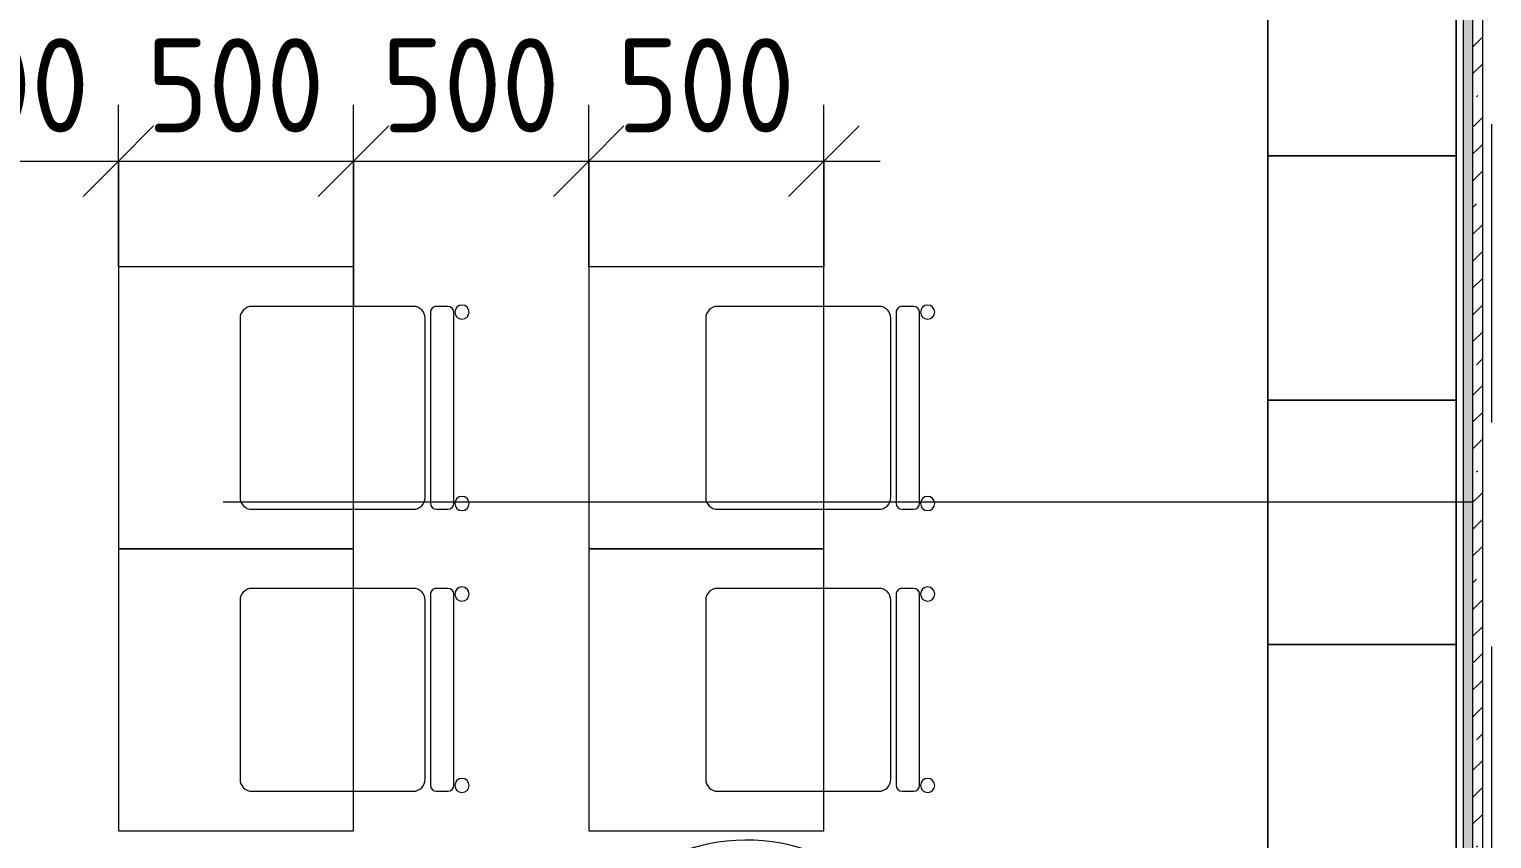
# Model space of a CAD drawing. Header units: millimetres. Extents: x -3724 to 231642, y -8553 to 29017.
# Drawn here: x 35201 to 38310, y 2883 to 4606 of the extents above; entities that cross this region are included whole.
import ezdxf

# ---------------------------------------------------------------- set-up
doc = ezdxf.new("R2010")
doc.units = ezdxf.units.MM
doc.linetypes.add('Осевая', pattern=[3175, 635, -476.25, 1587.5, -476.25])
for name, color, linetype, lineweight in [('A-ANNO-DIMS', 7, 'Continuous', 9), ('A-ANNO-DIMS-100', 7, 'Continuous', 9), ('A-DETL-GENF', 7, 'Continuous', 9), ('A-WALL', 7, 'Continuous', 9), ('I-WALL', 7, 'Continuous', 9), ('Оси', 7, 'Continuous', 9), ('Оси-2', 7, 'Осевая', 9)]:
    doc.layers.add(name, color=color, linetype=linetype, lineweight=lineweight)
for name, color, linetype, lineweight, true_color in [('A-WALL-1', 9, 'Continuous', 9, 0x808080), ('A-WALL-FNSH-1', 9, 'Continuous', 9, 0x808080), ('I-FURN-1', 9, 'Continuous', 9, 0x808080)]:
    doc.layers.add(name, color=color, linetype=linetype, lineweight=lineweight, true_color=true_color)
doc.styles.add('ISOCPEUR_1', font='isocpeur.ttf', dxfattribs={"width": 0.9, "height": 200})
doc.dimstyles.new('ISO-2_0_0_9К_Средний_округл2', dxfattribs={"dimscale": 304.8, "dimtxt": 199.196235, "dimasz": 0.492126, "dimexe": 0.393701, "dimexo": 0, "dimgap": 0, "dimtad": 1, "dimdec": 0, "dimrnd": 10, "dimzin": 0, "dimdsep": 46, "dimtxsty": 'ISOCPEUR_1', "dimblk1": 'OBLIQUE', "dimblk2": 'OBLIQUE', "dimsah": 1, "dimcen": 0.09, "dimdle": 0.393701, "dimazin": 0, "dimtfac": 1, "dimtdec": 4, "dimtix": 1, "dimtmove": 0, "dimatfit": 3, "dimfxl": 1, "dimtvp": 1, "dimtolj": 1, "dimtzin": 0, "dimarcsym": 2})

# ---------------------------------------------------------------- blocks, each defined once
blk = doc.blocks.new('Стол базовый прямоугольный - 1_7а-25476368-План расстановки мебели и оборудования 1 этажа в осях 1-12')
at = {"layer": 'I-FURN-1'}
for p, q in [((250, 300), (-250, 300)), ((-250, 300), (-250, -300)), ((250, -300), (250, 300)), ((-250, -300), (250, -300))]:
    blk.add_line(p, q, dxfattribs=at)
blk = doc.blocks.new('Стул Breuer - 1_9а-V86-План расстановки мебели и оборудования 1 этажа в осях 1-12')
at = {"layer": 'I-FURN-1'}
for p, q in [((190.5, 241.3), (-190.5, 241.3)), ((-215.9, 215.9), (-215.9, 0)), ((215.9, 0), (215.9, 215.9)), ((-215.9, 0), (-215.9, -127)), ((215.9, -127), (215.9, 0)), ((-190.5, -152.4), (190.5, -152.4)), ((-215.9, -176.2), (-215.9, -200.8)), ((203.2, -163.5), (-203.2, -163.5)), ((215.9, -200.8), (215.9, -176.2)), ((-203.2, -213.5), (203.2, -213.5))]:
    blk.add_line(p, q, dxfattribs=at)
for centre, radius, start, end in [((-190.5, 215.9), 25.4, 90, 180), ((190.5, 215.9), 25.4, 0, 90), ((-190.5, -127), 25.4, 180, 270), ((190.5, -127), 25.4, 270, 360), ((-203.2, -176.2), 12.7, 90, 180), ((203.2, -176.2), 12.7, 360, 90), ((-203.5, -230.6), 15.1, 360, 180), ((-203.2, -200.8), 12.7, 180, 270), ((203.7, -230.6), 15.1, 360, 180), ((203.2, -200.8), 12.7, 270, 360), ((-203.5, -230.6), 15.1, 180, 360), ((203.7, -230.6), 15.1, 180, 360)]:
    blk.add_arc(centre, radius, start, end, dxfattribs=at)
blk = doc.blocks.new('Стул Breuer - 1_9а-V93-План расстановки мебели и оборудования 1 этажа в осях 1-12')
at = {"layer": 'I-FURN-1'}
for p, q in [((190.5, 241.3), (-190.5, 241.3)), ((-215.9, 215.9), (-215.9, -10)), ((215.9, -10), (215.9, 215.9)), ((-215.9, -10), (-215.9, -127)), ((215.9, -127), (215.9, -10)), ((-190.5, -152.4), (190.5, -152.4)), ((-215.9, -176.2), (-215.9, -200.8)), ((203.2, -163.5), (-203.2, -163.5)), ((215.9, -200.8), (215.9, -176.2)), ((-203.2, -213.5), (203.2, -213.5))]:
    blk.add_line(p, q, dxfattribs=at)
for centre, radius, start, end in [((-190.5, 215.9), 25.4, 90, 180), ((190.5, 215.9), 25.4, 0, 90), ((-190.5, -127), 25.4, 180, 270), ((190.5, -127), 25.4, 270, 360), ((-203.2, -176.2), 12.7, 90, 180), ((203.2, -176.2), 12.7, 360, 90), ((-203.5, -230.6), 15.1, 360, 180), ((-203.2, -200.8), 12.7, 180, 270), ((203.7, -230.6), 15.1, 360, 180), ((203.2, -200.8), 12.7, 270, 360), ((-203.5, -230.6), 15.1, 180, 360), ((203.7, -230.6), 15.1, 180, 360)]:
    blk.add_arc(centre, radius, start, end, dxfattribs=at)
blk = doc.blocks.new('Стул Breuer - 1_9а-V94-План расстановки мебели и оборудования 1 этажа в осях 1-12')
at = {"layer": 'I-FURN-1'}
for p, q in [((190.5, 241.3), (-190.5, 241.3)), ((-215.9, 215.9), (-215.9, -10)), ((215.9, -10), (215.9, 215.9)), ((-215.9, -10), (-215.9, -127)), ((215.9, -127), (215.9, -10)), ((-190.5, -152.4), (190.5, -152.4)), ((-215.9, -176.2), (-215.9, -200.8)), ((203.2, -163.5), (-203.2, -163.5)), ((215.9, -200.8), (215.9, -176.2)), ((-203.2, -213.5), (203.2, -213.5))]:
    blk.add_line(p, q, dxfattribs=at)
for centre, radius, start, end in [((-190.5, 215.9), 25.4, 90, 180), ((190.5, 215.9), 25.4, 0, 90), ((-190.5, -127), 25.4, 180, 270), ((190.5, -127), 25.4, 270, 360), ((-203.2, -176.2), 12.7, 90, 180), ((203.2, -176.2), 12.7, 360, 90), ((-203.5, -230.6), 15.1, 360, 180), ((-203.2, -200.8), 12.7, 180, 270), ((203.7, -230.6), 15.1, 360, 180), ((203.2, -200.8), 12.7, 270, 360), ((-203.5, -230.6), 15.1, 180, 360), ((203.7, -230.6), 15.1, 180, 360)]:
    blk.add_arc(centre, radius, start, end, dxfattribs=at)
blk = doc.blocks.new('ПУФ - 1_53-V107-План расстановки мебели и оборудования 1 этажа в осях 1-12')
at = {"layer": 'I-FURN-1'}
for radius, start, end in [(400, 0, 180), (400, 0, 180), (370, 0, 180), (370, 0, 180), (400, 180, 360), (400, 180, 0), (370, 180, 349.4118), (370, 180, 349.4118), (370, 349.5929, 0), (370, 349.5929, 360)]:
    blk.add_arc((0, 0), radius, start, end, dxfattribs=at)
blk = doc.blocks.new('шкаф 1_112 - шкаф 1_112-V151-План расстановки мебели и оборудования 1 этажа в осях 1-12')
at = {"layer": 'I-FURN-1'}
for p, q in [((-400, 6070), (-400, 1073.8)), ((0, 0), (0, 6070)), ((-400, 4335), (-400, 3815)), ((-400, 3815), (-400, 4335)), ((0, 3815), (0, 4335)), ((0, 4335), (0, 3815)), ((-400, 3815), (0, 3815)), ((-400, 3815), (0, 3815)), ((0, 3815), (-400, 3815)), ((0, 3815), (-400, 3815)), ((-400, 3815), (-400, 3295)), ((-400, 3295), (-400, 3815)), ((-400, 3815), (0, 3815)), ((0, 3295), (0, 3815)), ((0, 3815), (0, 3295)), ((0, 3295), (-400, 3295)), ((0, 3295), (-400, 3295)), ((-400, 3295), (-400, 2775)), ((-400, 2775), (-400, 3295)), ((-400, 3295), (0, 3295)), ((-400, 3295), (0, 3295)), ((0, 3295), (-400, 3295)), ((0, 2775), (0, 3295)), ((0, 3295), (0, 2775)), ((0, 2775), (-400, 2775)), ((-400, 2775), (0, 2775)), ((0, 2775), (-400, 2775)), ((0, 2775), (-400, 2775)), ((-400, 2775), (-400, 2255)), ((-400, 2255), (-400, 2775)), ((-400, 2775), (0, 2775)), ((0, 2255), (0, 2775)), ((0, 2775), (0, 2255))]:
    blk.add_line(p, q, dxfattribs=at)
blk = doc.blocks.new('DET_L_Линия разрыва - М100-30654710-План расстановки мебели и оборудования 1 этажа в осях 1-12')
at = {"layer": 'A-DETL-GENF'}
blk.add_line((11739.9, 0), (0, 0), dxfattribs=at)
blk = doc.blocks.new('DIMBLOCK91-План расстановки мебели и оборудования 1 этажа в осях 1-12')
at = {"layer": 'A-ANNO-DIMS-100'}
for p, q in [((34890, 4018.8), (34890, 4445.1)), ((35390, 4100), (35390, 4445.1)), ((34890, 4325.1), (35390, 4325.1)), ((34890, 4325.1), (34890, 4018.8)), ((35390, 4325.1), (35390, 4100))]:
    blk.add_line(p, q, dxfattribs=at)
at = {"layer": 'A-ANNO-DIMS-100', "lineweight": 20}
for p, q in [((34890, 4325.1), (34965, 4400.1)), ((35390, 4325.1), (35465, 4400.1)), ((34890, 4325.1), (34815, 4250.1)), ((35390, 4325.1), (35315, 4250.1))]:
    blk.add_line(p, q, dxfattribs=at)
at = {"layer": 'A-ANNO-DIMS-100', "color": 0, "insert": (34950.4, 4586.4), "char_height": 200, "width": 455.087, "attachment_point": 1, "line_spacing_factor": 1.149209, "style": 'ISOCPEUR_1'}
blk.add_mtext('500', dxfattribs=at)
blk = doc.blocks.new('_Oblique')
at = {"color": 0, "linetype": 'ByBlock', "lineweight": -2}
blk.add_line((-0.5, -0.5), (0.5, 0.5), dxfattribs=at)
blk = doc.blocks.new('DIMBLOCK92-План расстановки мебели и оборудования 1 этажа в осях 1-12')
at = {"layer": 'A-ANNO-DIMS-100'}
for p, q in [((35390, 4100), (35390, 4445.1)), ((35890, 4018.8), (35890, 4445.1)), ((35390, 4325.1), (35890, 4325.1)), ((35390, 4325.1), (35390, 4100)), ((35890, 4325.1), (35890, 4018.8))]:
    blk.add_line(p, q, dxfattribs=at)
at = {"layer": 'A-ANNO-DIMS-100', "lineweight": 20}
for p, q in [((35390, 4325.1), (35465, 4400.1)), ((35890, 4325.1), (35965, 4400.1)), ((35390, 4325.1), (35315, 4250.1)), ((35890, 4325.1), (35815, 4250.1))]:
    blk.add_line(p, q, dxfattribs=at)
at = {"layer": 'A-ANNO-DIMS-100', "color": 0, "insert": (35450.4, 4586.4), "char_height": 200, "width": 455.087, "attachment_point": 1, "line_spacing_factor": 1.149209, "style": 'ISOCPEUR_1'}
blk.add_mtext('500', dxfattribs=at)
blk = doc.blocks.new('DIMBLOCK93-План расстановки мебели и оборудования 1 этажа в осях 1-12')
at = {"layer": 'A-ANNO-DIMS-100'}
for p, q in [((35890, 4018.8), (35890, 4445.1)), ((36390, 4100), (36390, 4445.1)), ((35890, 4325.1), (36390, 4325.1)), ((35890, 4325.1), (35890, 4018.8)), ((36390, 4325.1), (36390, 4100))]:
    blk.add_line(p, q, dxfattribs=at)
at = {"layer": 'A-ANNO-DIMS-100', "lineweight": 20}
for p, q in [((35890, 4325.1), (35965, 4400.1)), ((36390, 4325.1), (36465, 4400.1)), ((35890, 4325.1), (35815, 4250.1)), ((36390, 4325.1), (36315, 4250.1))]:
    blk.add_line(p, q, dxfattribs=at)
at = {"layer": 'A-ANNO-DIMS-100', "color": 0, "insert": (35950.4, 4586.4), "char_height": 200, "width": 455.087, "attachment_point": 1, "line_spacing_factor": 1.149209, "style": 'ISOCPEUR_1'}
blk.add_mtext('500', dxfattribs=at)
blk = doc.blocks.new('DIMBLOCK94-План расстановки мебели и оборудования 1 этажа в осях 1-12')
at = {"layer": 'A-ANNO-DIMS-100'}
for p, q in [((36390, 4100), (36390, 4445.1)), ((36890, 4100), (36890, 4445.1)), ((36390, 4325.1), (37010, 4325.1)), ((36390, 4325.1), (36390, 4100)), ((36890, 4325.1), (36890, 4100))]:
    blk.add_line(p, q, dxfattribs=at)
at = {"layer": 'A-ANNO-DIMS-100', "lineweight": 20}
for p, q in [((36390, 4325.1), (36465, 4400.1)), ((36890, 4325.1), (36965, 4400.1)), ((36390, 4325.1), (36315, 4250.1)), ((36890, 4325.1), (36815, 4250.1))]:
    blk.add_line(p, q, dxfattribs=at)
at = {"layer": 'A-ANNO-DIMS-100', "color": 0, "insert": (36450.4, 4586.4), "char_height": 200, "width": 455.087, "attachment_point": 1, "line_spacing_factor": 1.149209, "style": 'ISOCPEUR_1'}
blk.add_mtext('500', dxfattribs=at)

msp = doc.modelspace()

# ---------------------------------------------------------------- hatches: boundary and pattern name
at = {"layer": 'I-WALL'}
h = msp.add_hatch(dxfattribs=at)
h.set_pattern_fill('FP_1', color=256, style=0, pattern_type=2)
h.set_pattern_definition([(45, (0, 0), (-57.02463, 57.02463), []), (45, (57.025, 0), (-57.02463, 57.02463), [100.806, -20.161, 3.353, -16.808])])
h.paths.add_polyline_path([(38290.2, 400), (38290.2, 7400), (38270, 7400), (38270, 400)])
h = msp.add_hatch(dxfattribs=at)
h.set_pattern_fill('FP_103', color=256, style=0, pattern_type=2)
h.set_pattern_definition([(0, (0, 0), (121.92, 30.48), [10.058, -81.382, 10.058, -81.382, -487.68]), (0, (0, 0), (121.92, 30.48), [-182.88, 10.058, -172.822, 10.058, -81.382, -213.36]), (0, (0, 0), (121.92, 30.48), [-457.2, 10.058, -50.902, 10.058, -142.342]), (120, (45.72, 15.24), (-87.356454, 90.345817), [10.058, -81.382, 10.058, -81.382, -487.68]), (120, (45.72, 15.24), (-87.356454, 90.345817), [-182.88, 10.058, -172.822, 10.058, -81.382, -213.36]), (120, (45.72, 15.24), (-87.356454, 90.345817), [-457.2, 10.058, -50.902, 10.058, -142.342]), (240, (60.96, 76.2), (-34.563546, -120.825817), [10.058, -81.382, 10.058, -81.382, -487.68]), (240, (60.96, 76.2), (-34.563546, -120.825817), [-182.88, 10.058, -172.822, 10.058, -81.382, -213.36]), (240, (60.96, 76.2), (-34.563546, -120.825817), [-457.2, 10.058, -50.902, 10.058, -142.342])])
h.paths.add_polyline_path([(38270, 400), (38270, 7050), (38250, 7050), (38250, 400)])

# ---------------------------------------------------------------- linework, layer by layer
at = {"layer": 'A-WALL'}
msp.add_line((38250, 420), (38250, 7050), dxfattribs=at)
at = {"layer": 'A-WALL-1'}
msp.add_line((38270, 400), (38270, 7400), dxfattribs=at)
at = {"layer": 'A-WALL-FNSH-1'}
msp.add_line((38249, 7049), (38249, 421), dxfattribs=at)
at = {"layer": 'Оси'}
msp.add_line((35770, 3600), (38270, 3600), dxfattribs=at)
at = {"layer": 'Оси-2'}
for p, q in [((38310, 593.7), (38310, 21299.7)), ((-423.7, 3600), (35770, 3600))]:
    msp.add_line(p, q, dxfattribs=at)

# ---------------------------------------------------------------- block references
at = {"layer": 'A-DETL-GENF', "rotation": 90.00000000000031}
msp.add_blockref('DET_L_Линия разрыва - М100-30654710-План расстановки мебели и оборудования 1 этажа в осях 1-12', (38290.2, -280), dxfattribs=at)
at = {"layer": 'I-FURN-1'}
for name, p in [('шкаф 1_112 - шкаф 1_112-V151-План расстановки мебели и оборудования 1 этажа в осях 1-12', (38234, 521.2)), ('Стол базовый прямоугольный - 1_7а-25476368-План расстановки мебели и оборудования 1 этажа в осях 1-12', (35640, 3800)), ('Стол базовый прямоугольный - 1_7а-25476368-План расстановки мебели и оборудования 1 этажа в осях 1-12', (36640, 3800)), ('Стол базовый прямоугольный - 1_7а-25476368-План расстановки мебели и оборудования 1 этажа в осях 1-12', (35640, 3200)), ('Стол базовый прямоугольный - 1_7а-25476368-План расстановки мебели и оборудования 1 этажа в осях 1-12', (36640, 3200))]:
    msp.add_blockref(name, p, dxfattribs=at)
for name, p, rotation in [('Стул Breuer - 1_9а-V86-План расстановки мебели и оборудования 1 этажа в осях 1-12', (35890, 3800), 89.99999999999959), ('Стул Breuer - 1_9а-V93-План расстановки мебели и оборудования 1 этажа в осях 1-12', (36880, 3800), 89.99999999999959), ('Стул Breuer - 1_9а-V86-План расстановки мебели и оборудования 1 этажа в осях 1-12', (35890, 3200), 89.99999999999959), ('Стул Breuer - 1_9а-V94-План расстановки мебели и оборудования 1 этажа в осях 1-12', (36880, 3200), 89.99999999999959), ('ПУФ - 1_53-V107-План расстановки мебели и оборудования 1 этажа в осях 1-12', (36725.9, 2480.2), 118.9499011641568)]:
    msp.add_blockref(name, p, dxfattribs=dict(at, rotation=rotation))

# ---------------------------------------------------------------- dimensions: what is measured, and where the dimension line sits
at = {"layer": 'A-ANNO-DIMS'}
for base, p1, p2, override, picture, middle in [((35390, 4325.1), (34890, 4018.8), (35390, 4100), {"dimpost": '<>', "dimfxl": 506.549486}, 'DIMBLOCK91-План расстановки мебели и оборудования 1 этажа в осях 1-12', (35140, 4425.1)), ((35890, 4325.1), (35390, 4100), (35890, 4018.8), {"dimpost": '<>', "dimfxl": 506.549553}, 'DIMBLOCK92-План расстановки мебели и оборудования 1 этажа в осях 1-12', (35640, 4425.1)), ((36390, 4325.1), (35890, 4018.8), (36390, 4100), {"dimpost": '<>', "dimfxl": 506.549486}, 'DIMBLOCK93-План расстановки мебели и оборудования 1 этажа в осях 1-12', (36140, 4425.1)), ((36890, 4325.1), (36390, 4100), (36890, 4100), {"dimpost": '<>', "dimfxl": 500}, 'DIMBLOCK94-План расстановки мебели и оборудования 1 этажа в осях 1-12', (36640, 4425.1))]:
    dim = msp.add_linear_dim(base=base, p1=p1, p2=p2, dimstyle='ISO-2_0_0_9К_Средний_округл2', override=override, dxfattribs=at)
    dim.commit()
    dim.dimension.update_dxf_attribs({"geometry": picture, "text_midpoint": middle})

doc.saveas('drawing.dxf')
